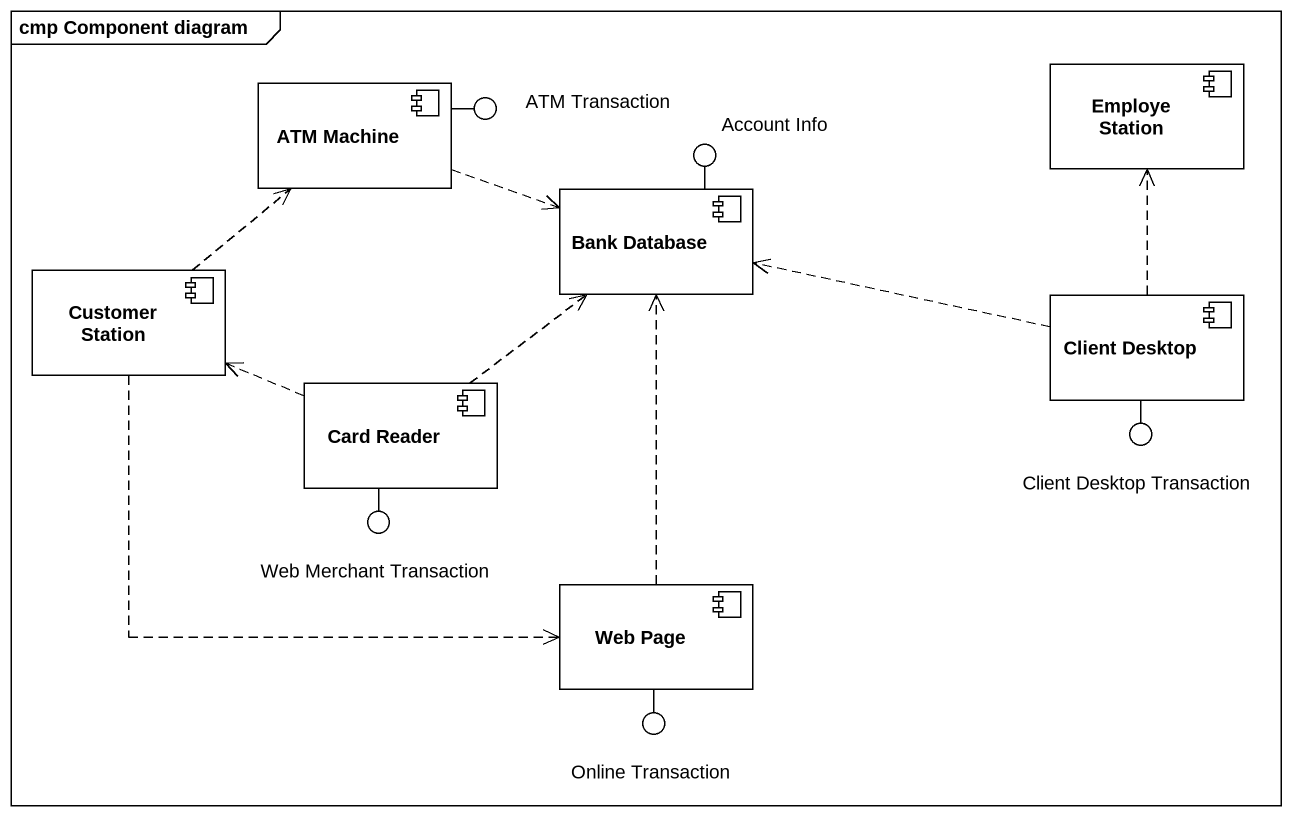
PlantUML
@startuml
mainframe cmp Component diagram
component "ATM Machine" as ATM_Machine
() "ATM Transaction" as ATM_Transaction
component "Employe Station" as Employe_Station
() "Account Info" as Account_Info
component "Bank Database" as Bank_Database
component "Customer Station" as Customer_Station
component "Client Desktop" as Client_Desktop
component "Card Reader" as Card_Reader
() "Client Desktop Transaction" as Client_Desktop_Transaction
() "Web Merchant Transaction" as Web_Merchant_Transaction
component "Web Page" as Web_Page
() "Online Transaction" as Online_Transaction
ATM_Machine -right- ATM_Transaction
Bank_Database -up- Account_Info
Client_Desktop -- Client_Desktop_Transaction
Card_Reader -- Web_Merchant_Transaction
Web_Page -- Online_Transaction
ATM_Machine .right.> Bank_Database
Customer_Station .up.> ATM_Machine
Customer_Station .right.> Web_Page
Client_Desktop .up.> Employe_Station
Client_Desktop .left.> Bank_Database
Card_Reader .up.> Bank_Database
Card_Reader .left.> Customer_Station
Web_Page .up.> Bank_Database
@enduml
